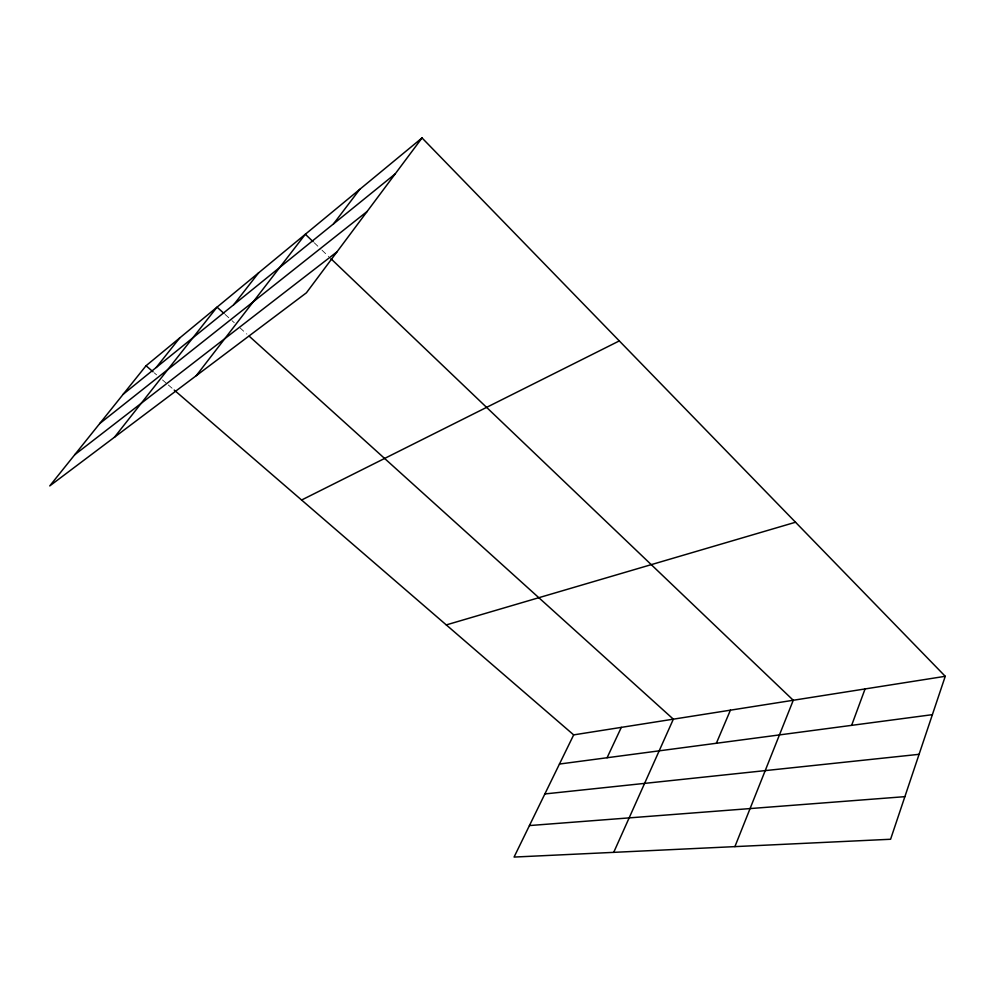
<?xml version="1.0" encoding="UTF-8"?>
<svg xmlns="http://www.w3.org/2000/svg" width="995" height="995" viewBox="0 0 995 995"><rect width="100%" height="100%" fill="white"/><g stroke="black" fill="none" stroke-linecap="round" stroke-linejoin="round"><path stroke-width="0.75" stroke-dasharray="4.97 3.73" d="M154.25 372.839L156.601 374.866M162.471 379.928L167.16 383.983M168.329 384.99L173.03 389.045M225.081 314.408L230.828 319.594M231.972 320.639L234.273 322.703M240.019 327.89L246.909 334.121M314.246 242.768L320.925 249.148M322.032 250.218L328.711 256.598"/><path stroke-width="1.49" d="M945.25 676.301L890.587 839.258L514.067 857.068L573.68 734.882L945.25 676.301L422.042 137.932L146.041 365.75L49.75 485.921L306.398 292.816L422.042 137.932M851.633 725.343L865.065 688.938M734.907 846.621L793.264 700.269L330.949 258.725M716.363 743.265L730.417 710.169M613.716 852.354L673.354 719.174L249.21 336.198M607.087 757.73L621.328 727.37M333.524 223.863L359.78 189.324M196.214 375.712L305.341 234.26L313.126 241.71M233.763 304.681L258.65 272.792M114.475 437.215L217.034 307.144L223.937 313.375M156.203 367.516L179.709 337.952M123.206 394.244L395.177 173.926M99.699 423.584L367.155 211.45M74.737 454.74L337.006 251.834M301.597 500.025L619.3 340.912M446.282 624.91L795.527 522.238M559.451 764.048L932.39 714.659M544.862 793.948L919.082 754.322M529.439 825.564L904.878 796.659M146.041 365.75L153.081 371.819M174.2 390.052L573.68 734.882"/></g></svg>
